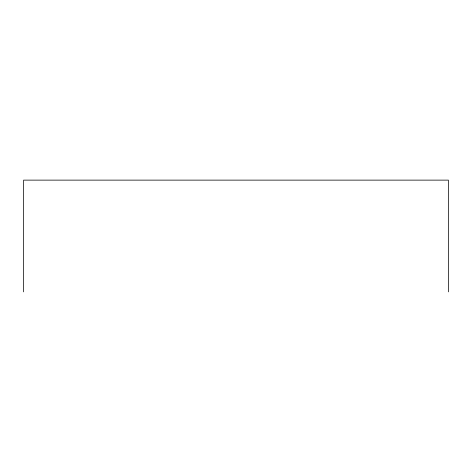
<?xml version="1.0" encoding="UTF-8"?>
<svg xmlns="http://www.w3.org/2000/svg" width="472" height="472" viewBox="0 0 472 472"><rect width="100%" height="100%" fill="white"/><g stroke="black" fill="none" stroke-linecap="round" stroke-linejoin="round"><path stroke-width="0.71" d="M448.4 291.873L448.4 180.127L23.6 180.127L23.6 291.873"/></g></svg>
